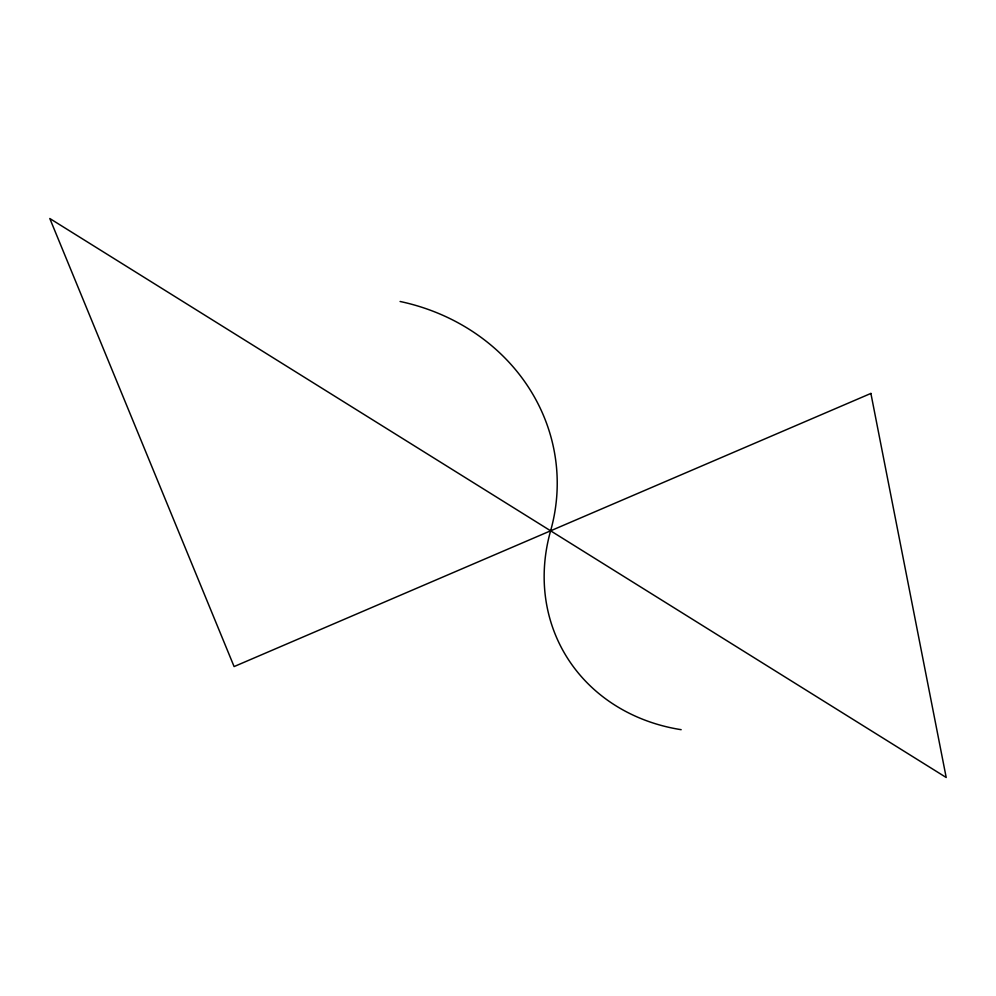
<?xml version="1.0" encoding="UTF-8"?>
<svg xmlns="http://www.w3.org/2000/svg" width="996" height="996" viewBox="0 0 996 996"><rect width="100%" height="100%" fill="white"/><g stroke="black" fill="none" stroke-linecap="round" stroke-linejoin="round"><path stroke-width="1.49" d="M681.164 729.682A194.369 169.457 -28.7 0 1 550.614 530.806A206.122 188.966 -4.4 0 0 400.081 301.477M870.89 393.432L234.097 666.573L49.8 218.51L946.2 777.49L870.89 393.432"/></g></svg>
